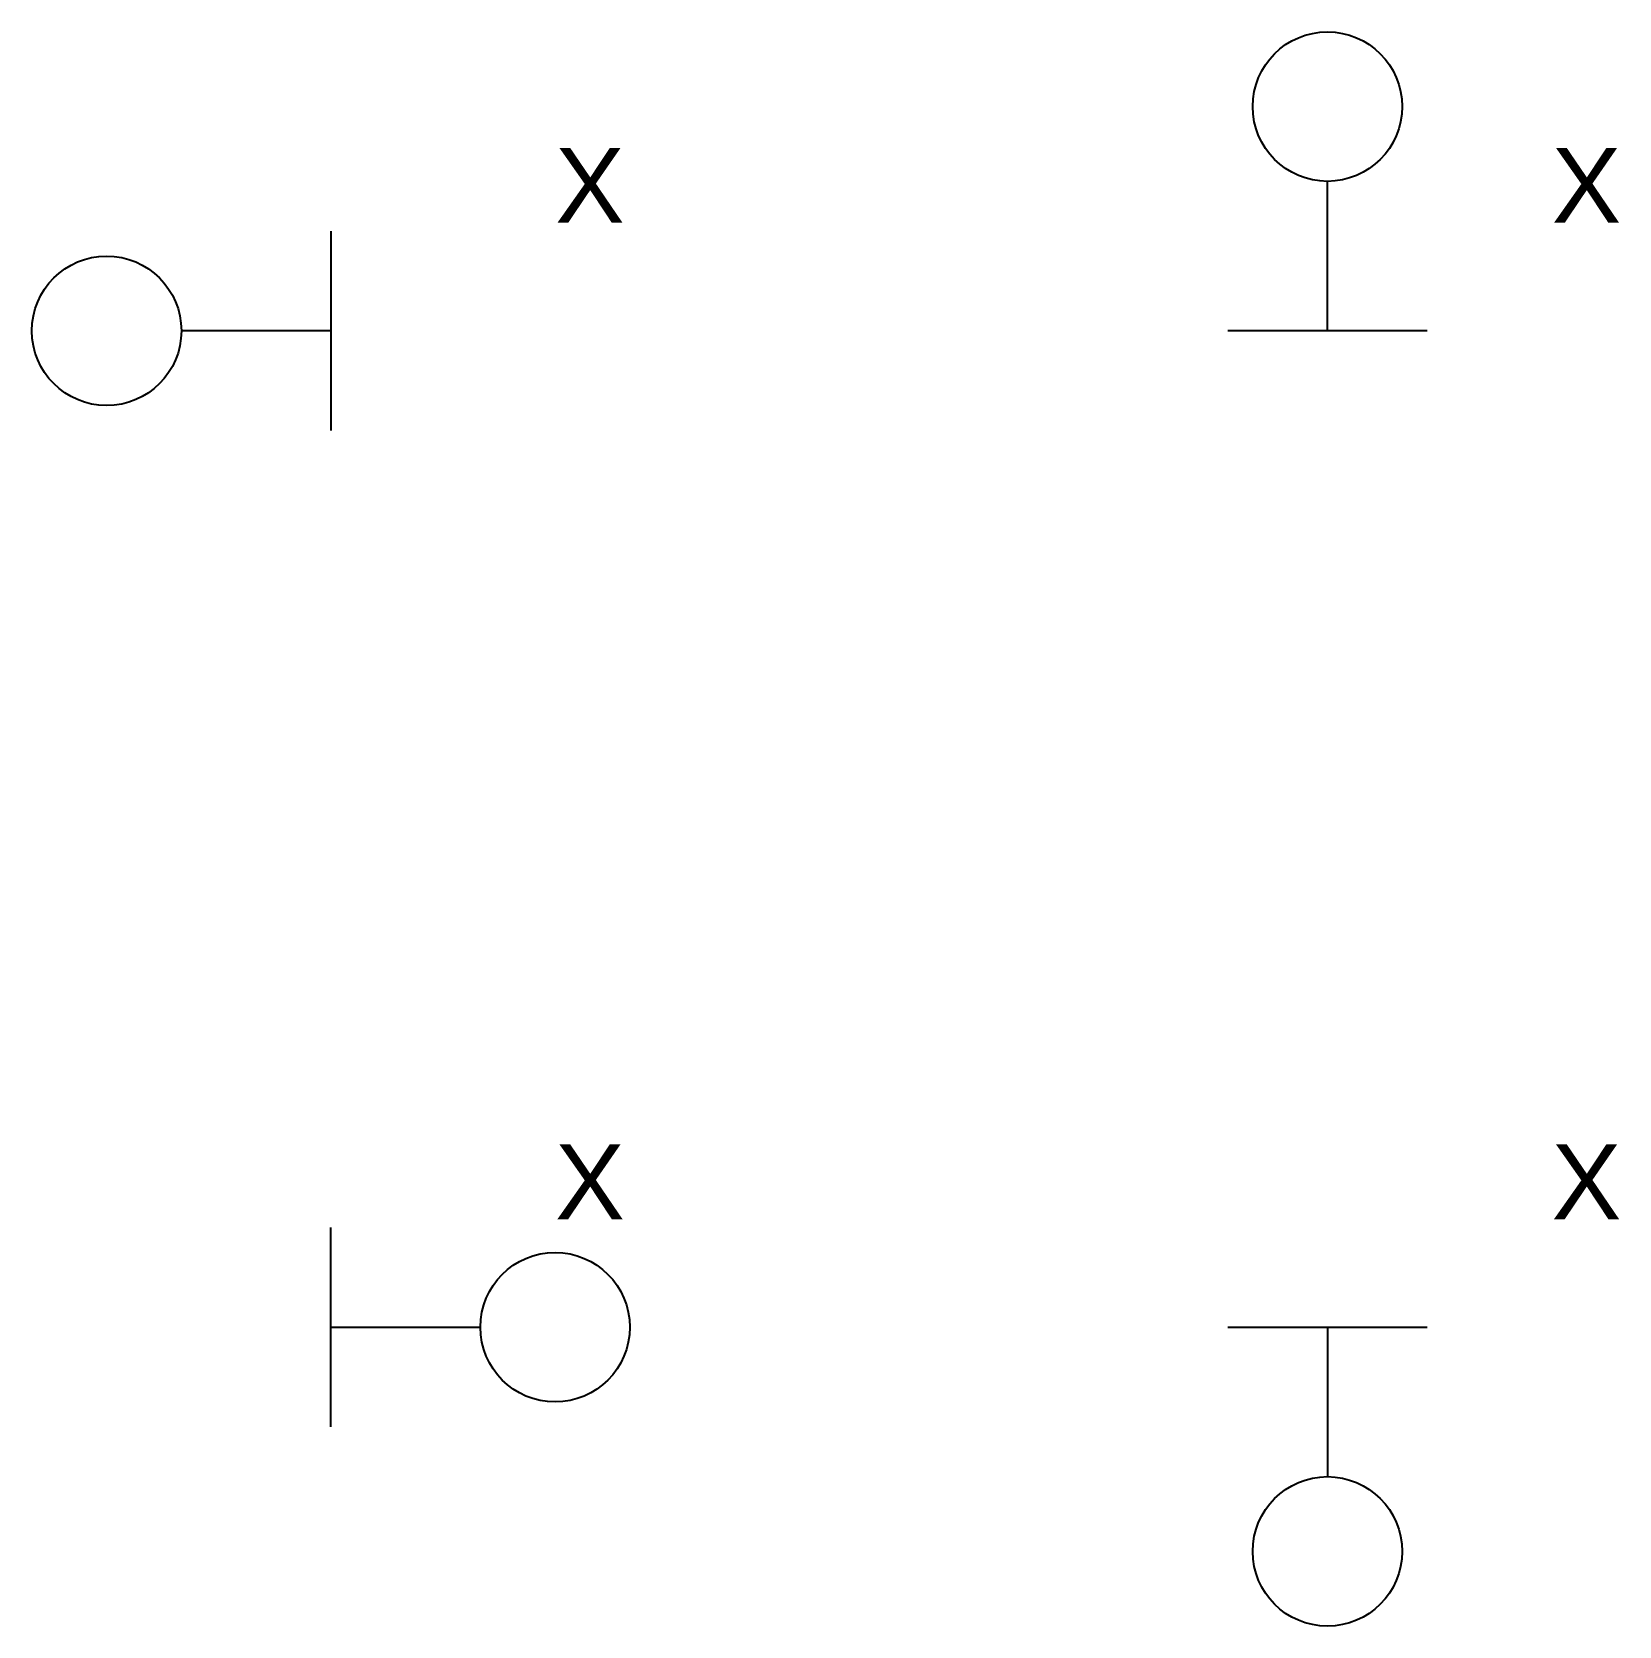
# Model space of a CAD drawing. Header units: millimetres. Extents: x -0.3 to 1.29, y -0.3 to 1.3.
import ezdxf

# ---------------------------------------------------------------- set-up
doc = ezdxf.new("R2010")
doc.units = ezdxf.units.MM
doc.header["$LTSCALE"] = 0.2
doc.styles.get("Standard").update_dxf_attribs({"font": 'Arial'})

# ---------------------------------------------------------------- blocks, each defined once
blk = doc.blocks.new('INTERRUPTOR_SIMPLES')
for p, q in [((0, -0.1), (0, 0.1)), ((0, 0), (0.15, 0))]:
    blk.add_line(p, q)
blk.add_circle((0.225, 0), 0.075)
blk.add_attdef('INT_LET', (0.225, 0.1084), '', height=0.075)

msp = doc.modelspace()

# ---------------------------------------------------------------- block references
at = {"linetype": 'ByBlock'}
ref = msp.add_blockref('INTERRUPTOR_SIMPLES', (1, 1), dxfattribs=dict(at, rotation=90))
ref.add_attrib('INT_LET', 'X', (1.225, 1.1084), dxfattribs={"height": 0.075})
ref = msp.add_blockref('INTERRUPTOR_SIMPLES', (0, 1), dxfattribs=dict(at, rotation=180))
ref.add_attrib('INT_LET', 'X', (0.225, 1.1084), dxfattribs={"height": 0.075})
msp.add_blockref('INTERRUPTOR_SIMPLES', (0, 0), dxfattribs=at).add_auto_attribs({'INT_LET': 'X'})
ref = msp.add_blockref('INTERRUPTOR_SIMPLES', (1, 0), dxfattribs=dict(at, rotation=270))
ref.add_attrib('INT_LET', 'X', (1.225, 0.1084), dxfattribs={"height": 0.075})

doc.saveas('drawing.dxf')
